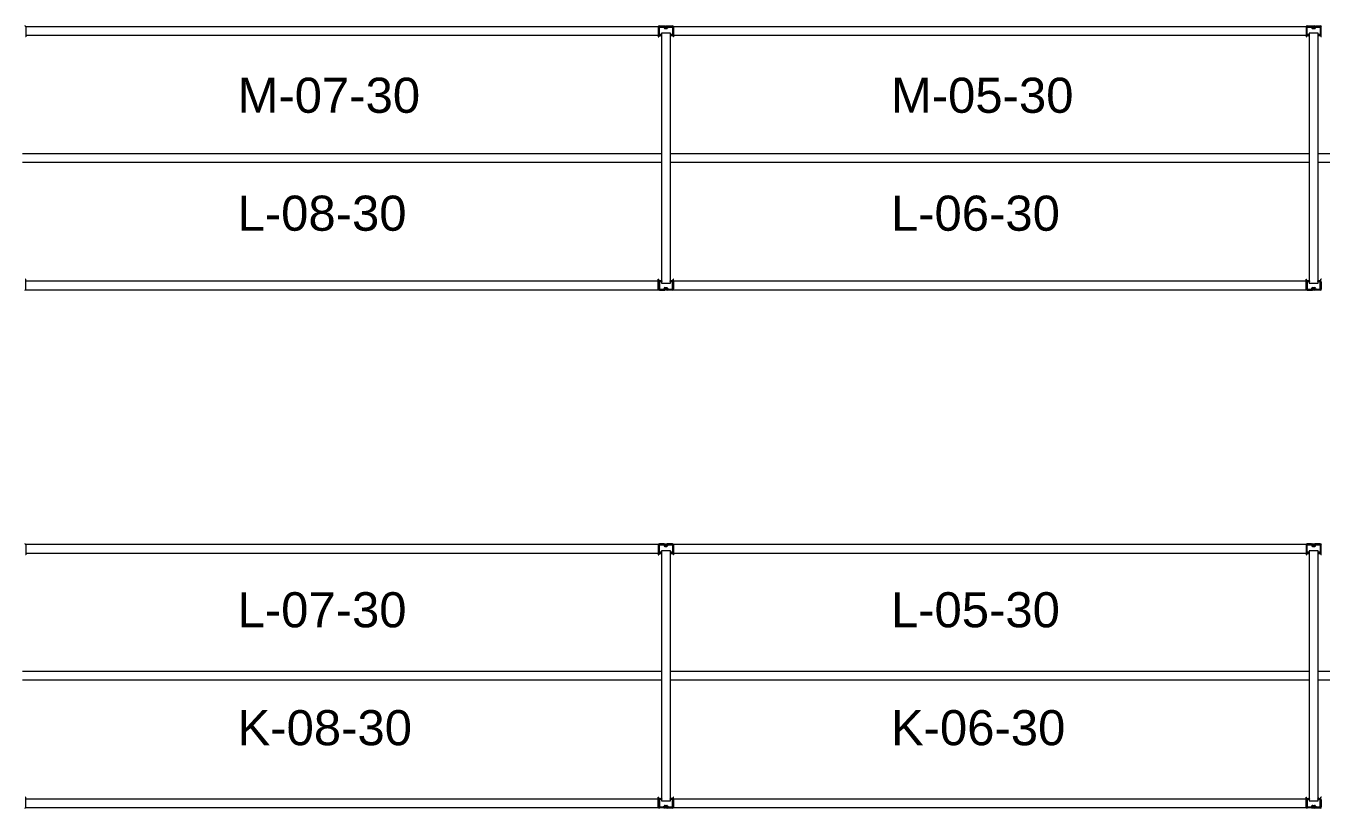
# Model space of a CAD drawing. Header units: inches. Extents: x 2743 to 10591, y -1604 to 5792.
# Drawn here: x 4159.2 to 4454.4, y 491.6 to 669.8 of the extents above; entities that cross this region are included whole.
import ezdxf

# ---------------------------------------------------------------- set-up
doc = ezdxf.new("R2010")
doc.units = ezdxf.units.IN
doc.header["$LTSCALE"] = 0.1875
doc.header["$MEASUREMENT"] = 0
for name, color, linetype, lineweight in [('22 Dimension', 7, 'Continuous', 5), ('32 Echelle', 160, 'Continuous', 15), ('33 Poutre', 30, 'Continuous', 15)]:
    doc.layers.add(name, color=color, linetype=linetype, lineweight=lineweight)
doc.styles.add('arial', font='')
doc.styles.get('arial').set_extended_font_data('Arial')

msp = doc.modelspace()

# ---------------------------------------------------------------- hatches: boundary and pattern name
at = {"layer": '32 Echelle'}
for points in [[(4304.08382, 667.49574), (4304.08382, 667.68324), (4303.89632, 667.68324)], [(4304.08382, 667.49574), (4304.08382, 667.68324), (4303.89632, 667.68324)], [(4306.08382, 667.49574), (4306.08382, 667.68324), (4306.27132, 667.68324)], [(4306.08382, 667.49574), (4306.08382, 667.68324), (4306.27132, 667.68324)], [(4451.70882, 667.49574), (4451.70882, 667.68324), (4451.52132, 667.68324)], [(4451.70882, 667.49574), (4451.70882, 667.68324), (4451.52132, 667.68324)], [(4453.70882, 667.49574), (4453.70882, 667.68324), (4453.89632, 667.68324)], [(4453.70882, 667.49574), (4453.70882, 667.68324), (4453.89632, 667.68324)], [(4304.08382, 611.87074), (4304.08382, 611.68324), (4303.89632, 611.68324)], [(4304.08382, 611.87074), (4304.08382, 611.68324), (4303.89632, 611.68324)], [(4306.08382, 611.87074), (4306.08382, 611.68324), (4306.27132, 611.68324)], [(4306.08382, 611.87074), (4306.08382, 611.68324), (4306.27132, 611.68324)], [(4451.70882, 611.87074), (4451.70882, 611.68324), (4451.52132, 611.68324)], [(4451.70882, 611.87074), (4451.70882, 611.68324), (4451.52132, 611.68324)], [(4453.70882, 611.87074), (4453.70882, 611.68324), (4453.89632, 611.68324)], [(4453.70882, 611.87074), (4453.70882, 611.68324), (4453.89632, 611.68324)], [(4304.08382, 549.49574), (4304.08382, 549.68324), (4303.89632, 549.68324)], [(4304.08382, 549.49574), (4304.08382, 549.68324), (4303.89632, 549.68324)], [(4306.08382, 549.49574), (4306.08382, 549.68324), (4306.27132, 549.68324)], [(4306.08382, 549.49574), (4306.08382, 549.68324), (4306.27132, 549.68324)], [(4451.70882, 549.49574), (4451.70882, 549.68324), (4451.52132, 549.68324)], [(4451.70882, 549.49574), (4451.70882, 549.68324), (4451.52132, 549.68324)], [(4453.70882, 549.49574), (4453.70882, 549.68324), (4453.89632, 549.68324)], [(4453.70882, 549.49574), (4453.70882, 549.68324), (4453.89632, 549.68324)], [(4304.08382, 493.87074), (4304.08382, 493.68324), (4303.89632, 493.68324)], [(4304.08382, 493.87074), (4304.08382, 493.68324), (4303.89632, 493.68324)], [(4306.08382, 493.87074), (4306.08382, 493.68324), (4306.27132, 493.68324)], [(4306.08382, 493.87074), (4306.08382, 493.68324), (4306.27132, 493.68324)], [(4451.70882, 493.87074), (4451.70882, 493.68324), (4451.52132, 493.68324)], [(4451.70882, 493.87074), (4451.70882, 493.68324), (4451.52132, 493.68324)], [(4453.70882, 493.87074), (4453.70882, 493.68324), (4453.89632, 493.68324)], [(4453.70882, 493.87074), (4453.70882, 493.68324), (4453.89632, 493.68324)]]:
    msp.add_hatch(color=256, dxfattribs=at).paths.add_polyline_path(points)

# ---------------------------------------------------------------- linework, layer by layer
at = {"layer": '22 Dimension'}
for p, q in [((4304.08382, 640.68324), (4158.45882, 640.68324)), ((4451.70882, 640.68324), (4306.08382, 640.68324)), ((4599.33382, 640.68324), (4453.70882, 640.68324)), ((4304.08382, 638.68324), (4158.45882, 638.68324)), ((4451.70882, 638.68324), (4306.08382, 638.68324)), ((4599.33382, 638.68324), (4453.70882, 638.68324)), ((4304.08382, 522.68324), (4158.45882, 522.68324)), ((4451.70882, 522.68324), (4306.08382, 522.68324)), ((4599.33382, 522.68324), (4453.70882, 522.68324)), ((4304.08382, 520.68324), (4158.45882, 520.68324)), ((4451.70882, 520.68324), (4306.08382, 520.68324)), ((4599.33382, 520.68324), (4453.70882, 520.68324))]:
    msp.add_line(p, q, dxfattribs=at)
at = {"layer": '32 Echelle', "linetype": 'Continuous', "lineweight": 25}
for p, q in [((4303.45886, 669.49949), (4303.45886, 667.86699)), ((4303.45886, 669.49949), (4303.45886, 667.86699)), ((4303.54886, 667.86699), (4303.54886, 669.49949)), ((4303.54886, 667.86699), (4303.54886, 669.49949)), ((4304.57145, 669.68324), (4303.64261, 669.68324)), ((4304.57145, 669.68324), (4303.64261, 669.68324)), ((4303.64261, 669.59324), (4304.57145, 669.59324)), ((4303.64261, 669.59324), (4304.57145, 669.59324)), ((4304.05886, 667.77324), (4303.64261, 667.77324)), ((4304.05886, 667.77324), (4303.64261, 667.77324)), ((4303.64261, 667.68324), (4304.05886, 667.68324)), ((4303.64261, 667.68324), (4304.05886, 667.68324)), ((4304.05886, 667.68324), (4304.05886, 667.77324)), ((4304.05886, 667.68324), (4304.05886, 667.77324)), ((4304.6611, 669.5269), (4304.70501, 669.38326)), ((4304.6611, 669.5269), (4304.70501, 669.38326)), ((4304.79108, 669.40958), (4304.74717, 669.55321)), ((4304.79108, 669.40958), (4304.74717, 669.55321)), ((4305.2869, 669.34324), (4304.88073, 669.34324)), ((4305.2869, 669.34324), (4304.88073, 669.34324)), ((4304.88073, 669.25324), (4305.2869, 669.25324)), ((4304.88073, 669.25324), (4305.2869, 669.25324)), ((4305.42047, 669.55321), (4305.37655, 669.40958)), ((4305.42047, 669.55321), (4305.37655, 669.40958)), ((4305.46262, 669.38326), (4305.50653, 669.5269)), ((4305.46262, 669.38326), (4305.50653, 669.5269)), ((4306.52502, 669.68324), (4305.59619, 669.68324)), ((4306.52502, 669.68324), (4305.59619, 669.68324)), ((4305.59619, 669.59324), (4306.52502, 669.59324)), ((4305.59619, 669.59324), (4306.52502, 669.59324)), ((4306.52502, 667.77324), (4306.10877, 667.77324)), ((4306.10877, 667.77324), (4306.10877, 667.68324)), ((4306.52502, 667.77324), (4306.10877, 667.77324)), ((4306.10877, 667.77324), (4306.10877, 667.68324)), ((4306.10877, 667.68324), (4306.52502, 667.68324)), ((4306.10877, 667.68324), (4306.52502, 667.68324)), ((4306.61877, 669.49949), (4306.61877, 667.86699)), ((4306.61877, 669.49949), (4306.61877, 667.86699)), ((4306.70877, 667.86699), (4306.70877, 669.49949)), ((4306.70877, 667.86699), (4306.70877, 669.49949)), ((4451.08386, 669.49949), (4451.08386, 667.86699)), ((4451.08386, 669.49949), (4451.08386, 667.86699)), ((4451.17386, 667.86699), (4451.17386, 669.49949)), ((4451.17386, 667.86699), (4451.17386, 669.49949)), ((4452.19645, 669.68324), (4451.26761, 669.68324)), ((4452.19645, 669.68324), (4451.26761, 669.68324)), ((4451.26761, 669.59324), (4452.19645, 669.59324)), ((4451.26761, 669.59324), (4452.19645, 669.59324)), ((4451.68386, 667.77324), (4451.26761, 667.77324)), ((4451.68386, 667.77324), (4451.26761, 667.77324)), ((4451.26761, 667.68324), (4451.68386, 667.68324)), ((4451.26761, 667.68324), (4451.68386, 667.68324)), ((4451.68386, 667.68324), (4451.68386, 667.77324)), ((4451.68386, 667.68324), (4451.68386, 667.77324)), ((4452.2861, 669.5269), (4452.33001, 669.38326)), ((4452.2861, 669.5269), (4452.33001, 669.38326)), ((4452.41608, 669.40958), (4452.37217, 669.55321)), ((4452.41608, 669.40958), (4452.37217, 669.55321)), ((4452.9119, 669.34324), (4452.50573, 669.34324)), ((4452.9119, 669.34324), (4452.50573, 669.34324)), ((4452.50573, 669.25324), (4452.9119, 669.25324)), ((4452.50573, 669.25324), (4452.9119, 669.25324)), ((4453.04547, 669.55321), (4453.00155, 669.40958)), ((4453.04547, 669.55321), (4453.00155, 669.40958)), ((4453.08762, 669.38326), (4453.13153, 669.5269)), ((4453.08762, 669.38326), (4453.13153, 669.5269)), ((4454.15002, 669.68324), (4453.22119, 669.68324)), ((4454.15002, 669.68324), (4453.22119, 669.68324)), ((4453.22119, 669.59324), (4454.15002, 669.59324)), ((4453.22119, 669.59324), (4454.15002, 669.59324)), ((4454.15002, 667.77324), (4453.73377, 667.77324)), ((4453.73377, 667.77324), (4453.73377, 667.68324)), ((4454.15002, 667.77324), (4453.73377, 667.77324)), ((4453.73377, 667.77324), (4453.73377, 667.68324)), ((4453.73377, 667.68324), (4454.15002, 667.68324)), ((4453.73377, 667.68324), (4454.15002, 667.68324)), ((4454.24377, 669.49949), (4454.24377, 667.86699)), ((4454.24377, 669.49949), (4454.24377, 667.86699)), ((4454.33377, 667.86699), (4454.33377, 669.49949)), ((4454.33377, 667.86699), (4454.33377, 669.49949)), ((4303.45886, 609.86699), (4303.45886, 611.49949)), ((4303.45886, 609.86699), (4303.45886, 611.49949)), ((4303.54886, 611.49949), (4303.54886, 609.86699)), ((4303.54886, 611.49949), (4303.54886, 609.86699)), ((4303.64261, 611.68324), (4304.05886, 611.68324)), ((4303.64261, 611.68324), (4304.05886, 611.68324)), ((4304.05886, 611.59324), (4303.64261, 611.59324)), ((4304.05886, 611.59324), (4303.64261, 611.59324)), ((4304.05886, 611.68324), (4304.05886, 611.59324)), ((4304.05886, 611.68324), (4304.05886, 611.59324)), ((4306.10877, 611.68324), (4306.52502, 611.68324)), ((4306.10877, 611.59324), (4306.10877, 611.68324)), ((4306.10877, 611.68324), (4306.52502, 611.68324)), ((4306.10877, 611.59324), (4306.10877, 611.68324)), ((4306.52502, 611.59324), (4306.10877, 611.59324)), ((4306.52502, 611.59324), (4306.10877, 611.59324)), ((4306.61877, 609.86699), (4306.61877, 611.49949)), ((4306.61877, 609.86699), (4306.61877, 611.49949)), ((4306.70877, 611.49949), (4306.70877, 609.86699)), ((4306.70877, 611.49949), (4306.70877, 609.86699)), ((4451.08386, 609.86699), (4451.08386, 611.49949)), ((4451.08386, 609.86699), (4451.08386, 611.49949)), ((4451.17386, 611.49949), (4451.17386, 609.86699)), ((4451.17386, 611.49949), (4451.17386, 609.86699)), ((4451.26761, 611.68324), (4451.68386, 611.68324)), ((4451.26761, 611.68324), (4451.68386, 611.68324)), ((4451.68386, 611.59324), (4451.26761, 611.59324)), ((4451.68386, 611.59324), (4451.26761, 611.59324)), ((4451.68386, 611.68324), (4451.68386, 611.59324)), ((4451.68386, 611.68324), (4451.68386, 611.59324)), ((4453.73377, 611.68324), (4454.15002, 611.68324)), ((4453.73377, 611.59324), (4453.73377, 611.68324)), ((4453.73377, 611.68324), (4454.15002, 611.68324)), ((4453.73377, 611.59324), (4453.73377, 611.68324)), ((4454.15002, 611.59324), (4453.73377, 611.59324)), ((4454.15002, 611.59324), (4453.73377, 611.59324)), ((4454.24377, 609.86699), (4454.24377, 611.49949)), ((4454.24377, 609.86699), (4454.24377, 611.49949)), ((4454.33377, 611.49949), (4454.33377, 609.86699)), ((4454.33377, 611.49949), (4454.33377, 609.86699)), ((4303.64261, 609.77324), (4304.57145, 609.77324)), ((4303.64261, 609.77324), (4304.57145, 609.77324)), ((4304.57145, 609.68324), (4303.64261, 609.68324)), ((4304.57145, 609.68324), (4303.64261, 609.68324)), ((4304.6611, 609.83958), (4304.70501, 609.98321)), ((4304.6611, 609.83958), (4304.70501, 609.98321)), ((4304.79108, 609.9569), (4304.74717, 609.81326)), ((4304.79108, 609.9569), (4304.74717, 609.81326)), ((4304.88073, 610.11324), (4305.2869, 610.11324)), ((4304.88073, 610.11324), (4305.2869, 610.11324)), ((4305.2869, 610.02324), (4304.88073, 610.02324)), ((4305.2869, 610.02324), (4304.88073, 610.02324)), ((4305.42047, 609.81326), (4305.37655, 609.9569)), ((4305.42047, 609.81326), (4305.37655, 609.9569)), ((4305.46262, 609.98321), (4305.50653, 609.83958)), ((4305.46262, 609.98321), (4305.50653, 609.83958)), ((4305.59619, 609.77324), (4306.52502, 609.77324)), ((4305.59619, 609.77324), (4306.52502, 609.77324)), ((4306.52502, 609.68324), (4305.59619, 609.68324)), ((4306.52502, 609.68324), (4305.59619, 609.68324)), ((4451.26761, 609.77324), (4452.19645, 609.77324)), ((4451.26761, 609.77324), (4452.19645, 609.77324)), ((4452.19645, 609.68324), (4451.26761, 609.68324)), ((4452.19645, 609.68324), (4451.26761, 609.68324)), ((4452.2861, 609.83958), (4452.33001, 609.98321)), ((4452.2861, 609.83958), (4452.33001, 609.98321)), ((4452.41608, 609.9569), (4452.37217, 609.81326)), ((4452.41608, 609.9569), (4452.37217, 609.81326)), ((4452.50573, 610.11324), (4452.9119, 610.11324)), ((4452.50573, 610.11324), (4452.9119, 610.11324)), ((4452.9119, 610.02324), (4452.50573, 610.02324)), ((4452.9119, 610.02324), (4452.50573, 610.02324)), ((4453.04547, 609.81326), (4453.00155, 609.9569)), ((4453.04547, 609.81326), (4453.00155, 609.9569)), ((4453.08762, 609.98321), (4453.13153, 609.83958)), ((4453.08762, 609.98321), (4453.13153, 609.83958)), ((4453.22119, 609.77324), (4454.15002, 609.77324)), ((4453.22119, 609.77324), (4454.15002, 609.77324)), ((4454.15002, 609.68324), (4453.22119, 609.68324)), ((4454.15002, 609.68324), (4453.22119, 609.68324)), ((4303.45886, 551.49949), (4303.45886, 549.86699)), ((4303.45886, 551.49949), (4303.45886, 549.86699)), ((4303.54886, 549.86699), (4303.54886, 551.49949)), ((4303.54886, 549.86699), (4303.54886, 551.49949)), ((4304.57145, 551.68324), (4303.64261, 551.68324)), ((4304.57145, 551.68324), (4303.64261, 551.68324)), ((4303.64261, 551.59324), (4304.57145, 551.59324)), ((4303.64261, 551.59324), (4304.57145, 551.59324)), ((4304.05886, 549.77324), (4303.64261, 549.77324)), ((4304.05886, 549.77324), (4303.64261, 549.77324)), ((4303.64261, 549.68324), (4304.05886, 549.68324)), ((4303.64261, 549.68324), (4304.05886, 549.68324)), ((4304.05886, 549.68324), (4304.05886, 549.77324)), ((4304.05886, 549.68324), (4304.05886, 549.77324)), ((4304.6611, 551.5269), (4304.70501, 551.38326)), ((4304.6611, 551.5269), (4304.70501, 551.38326)), ((4304.79108, 551.40958), (4304.74717, 551.55321)), ((4304.79108, 551.40958), (4304.74717, 551.55321)), ((4305.2869, 551.34324), (4304.88073, 551.34324)), ((4305.2869, 551.34324), (4304.88073, 551.34324)), ((4304.88073, 551.25324), (4305.2869, 551.25324)), ((4304.88073, 551.25324), (4305.2869, 551.25324)), ((4305.42047, 551.55321), (4305.37655, 551.40958)), ((4305.42047, 551.55321), (4305.37655, 551.40958)), ((4305.46262, 551.38326), (4305.50653, 551.5269)), ((4305.46262, 551.38326), (4305.50653, 551.5269)), ((4306.52502, 551.68324), (4305.59619, 551.68324)), ((4306.52502, 551.68324), (4305.59619, 551.68324)), ((4305.59619, 551.59324), (4306.52502, 551.59324)), ((4305.59619, 551.59324), (4306.52502, 551.59324)), ((4306.52502, 549.77324), (4306.10877, 549.77324)), ((4306.10877, 549.77324), (4306.10877, 549.68324)), ((4306.52502, 549.77324), (4306.10877, 549.77324)), ((4306.10877, 549.77324), (4306.10877, 549.68324)), ((4306.10877, 549.68324), (4306.52502, 549.68324)), ((4306.10877, 549.68324), (4306.52502, 549.68324)), ((4306.61877, 551.49949), (4306.61877, 549.86699)), ((4306.61877, 551.49949), (4306.61877, 549.86699)), ((4306.70877, 549.86699), (4306.70877, 551.49949)), ((4306.70877, 549.86699), (4306.70877, 551.49949)), ((4451.08386, 551.49949), (4451.08386, 549.86699)), ((4451.08386, 551.49949), (4451.08386, 549.86699)), ((4451.17386, 549.86699), (4451.17386, 551.49949)), ((4451.17386, 549.86699), (4451.17386, 551.49949)), ((4452.19645, 551.68324), (4451.26761, 551.68324)), ((4452.19645, 551.68324), (4451.26761, 551.68324)), ((4451.26761, 551.59324), (4452.19645, 551.59324)), ((4451.26761, 551.59324), (4452.19645, 551.59324)), ((4451.68386, 549.77324), (4451.26761, 549.77324)), ((4451.68386, 549.77324), (4451.26761, 549.77324)), ((4451.26761, 549.68324), (4451.68386, 549.68324)), ((4451.26761, 549.68324), (4451.68386, 549.68324)), ((4451.68386, 549.68324), (4451.68386, 549.77324)), ((4451.68386, 549.68324), (4451.68386, 549.77324)), ((4452.2861, 551.5269), (4452.33001, 551.38326)), ((4452.2861, 551.5269), (4452.33001, 551.38326)), ((4452.41608, 551.40958), (4452.37217, 551.55321)), ((4452.41608, 551.40958), (4452.37217, 551.55321)), ((4452.9119, 551.34324), (4452.50573, 551.34324)), ((4452.9119, 551.34324), (4452.50573, 551.34324)), ((4452.50573, 551.25324), (4452.9119, 551.25324)), ((4452.50573, 551.25324), (4452.9119, 551.25324)), ((4453.04547, 551.55321), (4453.00155, 551.40958)), ((4453.04547, 551.55321), (4453.00155, 551.40958)), ((4453.08762, 551.38326), (4453.13153, 551.5269)), ((4453.08762, 551.38326), (4453.13153, 551.5269)), ((4454.15002, 551.68324), (4453.22119, 551.68324)), ((4454.15002, 551.68324), (4453.22119, 551.68324)), ((4453.22119, 551.59324), (4454.15002, 551.59324)), ((4453.22119, 551.59324), (4454.15002, 551.59324)), ((4454.15002, 549.77324), (4453.73377, 549.77324)), ((4453.73377, 549.77324), (4453.73377, 549.68324)), ((4454.15002, 549.77324), (4453.73377, 549.77324)), ((4453.73377, 549.77324), (4453.73377, 549.68324)), ((4453.73377, 549.68324), (4454.15002, 549.68324)), ((4453.73377, 549.68324), (4454.15002, 549.68324)), ((4454.24377, 551.49949), (4454.24377, 549.86699)), ((4454.24377, 551.49949), (4454.24377, 549.86699)), ((4454.33377, 549.86699), (4454.33377, 551.49949)), ((4454.33377, 549.86699), (4454.33377, 551.49949)), ((4303.45886, 491.86699), (4303.45886, 493.49949)), ((4303.45886, 491.86699), (4303.45886, 493.49949)), ((4303.54886, 493.49949), (4303.54886, 491.86699)), ((4303.54886, 493.49949), (4303.54886, 491.86699)), ((4303.64261, 493.68324), (4304.05886, 493.68324)), ((4303.64261, 493.68324), (4304.05886, 493.68324)), ((4304.05886, 493.59324), (4303.64261, 493.59324)), ((4304.05886, 493.59324), (4303.64261, 493.59324)), ((4304.05886, 493.68324), (4304.05886, 493.59324)), ((4304.05886, 493.68324), (4304.05886, 493.59324)), ((4306.10877, 493.68324), (4306.52502, 493.68324)), ((4306.10877, 493.59324), (4306.10877, 493.68324)), ((4306.10877, 493.68324), (4306.52502, 493.68324)), ((4306.10877, 493.59324), (4306.10877, 493.68324)), ((4306.52502, 493.59324), (4306.10877, 493.59324)), ((4306.52502, 493.59324), (4306.10877, 493.59324)), ((4306.61877, 491.86699), (4306.61877, 493.49949)), ((4306.61877, 491.86699), (4306.61877, 493.49949)), ((4306.70877, 493.49949), (4306.70877, 491.86699)), ((4306.70877, 493.49949), (4306.70877, 491.86699)), ((4451.08386, 491.86699), (4451.08386, 493.49949)), ((4451.08386, 491.86699), (4451.08386, 493.49949)), ((4451.17386, 493.49949), (4451.17386, 491.86699)), ((4451.17386, 493.49949), (4451.17386, 491.86699)), ((4451.26761, 493.68324), (4451.68386, 493.68324)), ((4451.26761, 493.68324), (4451.68386, 493.68324)), ((4451.68386, 493.59324), (4451.26761, 493.59324)), ((4451.68386, 493.59324), (4451.26761, 493.59324)), ((4451.68386, 493.68324), (4451.68386, 493.59324)), ((4451.68386, 493.68324), (4451.68386, 493.59324)), ((4453.73377, 493.68324), (4454.15002, 493.68324)), ((4453.73377, 493.59324), (4453.73377, 493.68324)), ((4453.73377, 493.68324), (4454.15002, 493.68324)), ((4453.73377, 493.59324), (4453.73377, 493.68324)), ((4454.15002, 493.59324), (4453.73377, 493.59324)), ((4454.15002, 493.59324), (4453.73377, 493.59324)), ((4454.24377, 491.86699), (4454.24377, 493.49949)), ((4454.24377, 491.86699), (4454.24377, 493.49949)), ((4454.33377, 493.49949), (4454.33377, 491.86699)), ((4454.33377, 493.49949), (4454.33377, 491.86699)), ((4303.64261, 491.77324), (4304.57145, 491.77324)), ((4303.64261, 491.77324), (4304.57145, 491.77324)), ((4304.57145, 491.68324), (4303.64261, 491.68324)), ((4304.57145, 491.68324), (4303.64261, 491.68324)), ((4304.6611, 491.83958), (4304.70501, 491.98321)), ((4304.6611, 491.83958), (4304.70501, 491.98321)), ((4304.79108, 491.9569), (4304.74717, 491.81326)), ((4304.79108, 491.9569), (4304.74717, 491.81326)), ((4304.88073, 492.11324), (4305.2869, 492.11324)), ((4304.88073, 492.11324), (4305.2869, 492.11324)), ((4305.2869, 492.02324), (4304.88073, 492.02324)), ((4305.2869, 492.02324), (4304.88073, 492.02324)), ((4305.42047, 491.81326), (4305.37655, 491.9569)), ((4305.42047, 491.81326), (4305.37655, 491.9569)), ((4305.46262, 491.98321), (4305.50653, 491.83958)), ((4305.46262, 491.98321), (4305.50653, 491.83958)), ((4305.59619, 491.77324), (4306.52502, 491.77324)), ((4305.59619, 491.77324), (4306.52502, 491.77324)), ((4306.52502, 491.68324), (4305.59619, 491.68324)), ((4306.52502, 491.68324), (4305.59619, 491.68324)), ((4451.26761, 491.77324), (4452.19645, 491.77324)), ((4451.26761, 491.77324), (4452.19645, 491.77324)), ((4452.19645, 491.68324), (4451.26761, 491.68324)), ((4452.19645, 491.68324), (4451.26761, 491.68324)), ((4452.2861, 491.83958), (4452.33001, 491.98321)), ((4452.2861, 491.83958), (4452.33001, 491.98321)), ((4452.41608, 491.9569), (4452.37217, 491.81326)), ((4452.41608, 491.9569), (4452.37217, 491.81326)), ((4452.50573, 492.11324), (4452.9119, 492.11324)), ((4452.50573, 492.11324), (4452.9119, 492.11324)), ((4452.9119, 492.02324), (4452.50573, 492.02324)), ((4452.9119, 492.02324), (4452.50573, 492.02324)), ((4453.04547, 491.81326), (4453.00155, 491.9569)), ((4453.04547, 491.81326), (4453.00155, 491.9569)), ((4453.08762, 491.98321), (4453.13153, 491.83958)), ((4453.08762, 491.98321), (4453.13153, 491.83958)), ((4453.22119, 491.77324), (4454.15002, 491.77324)), ((4453.22119, 491.77324), (4454.15002, 491.77324)), ((4454.15002, 491.68324), (4453.22119, 491.68324)), ((4454.15002, 491.68324), (4453.22119, 491.68324))]:
    msp.add_line(p, q, dxfattribs=at)
at = {"layer": '32 Echelle'}
for p, q in [((4304.08382, 667.68324), (4303.89632, 667.68324)), ((4304.08382, 667.49574), (4303.89632, 667.68324)), ((4304.08382, 667.68324), (4303.89632, 667.68324)), ((4304.08382, 667.49574), (4303.89632, 667.68324)), ((4306.08382, 668.18324), (4304.08382, 668.18324)), ((4304.08382, 668.18324), (4304.08382, 611.18324)), ((4306.08382, 668.18324), (4304.08382, 668.18324)), ((4304.08382, 668.18324), (4304.08382, 611.18324)), ((4304.08382, 667.49574), (4304.08382, 667.68324)), ((4304.08382, 667.49574), (4304.08382, 667.68324)), ((4306.08382, 611.18324), (4306.08382, 668.18324)), ((4306.08382, 611.18324), (4306.08382, 668.18324)), ((4306.08382, 667.68324), (4306.27132, 667.68324)), ((4306.08382, 667.49574), (4306.08382, 667.68324)), ((4306.08382, 667.49574), (4306.27132, 667.68324)), ((4306.08382, 667.68324), (4306.27132, 667.68324)), ((4306.08382, 667.49574), (4306.08382, 667.68324)), ((4306.08382, 667.49574), (4306.27132, 667.68324)), ((4451.70882, 667.68324), (4451.52132, 667.68324)), ((4451.70882, 667.49574), (4451.52132, 667.68324)), ((4451.70882, 667.68324), (4451.52132, 667.68324)), ((4451.70882, 667.49574), (4451.52132, 667.68324)), ((4453.70882, 668.18324), (4451.70882, 668.18324)), ((4451.70882, 668.18324), (4451.70882, 611.18324)), ((4453.70882, 668.18324), (4451.70882, 668.18324)), ((4451.70882, 668.18324), (4451.70882, 611.18324)), ((4451.70882, 667.49574), (4451.70882, 667.68324)), ((4451.70882, 667.49574), (4451.70882, 667.68324)), ((4453.70882, 611.18324), (4453.70882, 668.18324)), ((4453.70882, 611.18324), (4453.70882, 668.18324)), ((4453.70882, 667.68324), (4453.89632, 667.68324)), ((4453.70882, 667.49574), (4453.70882, 667.68324)), ((4453.70882, 667.49574), (4453.89632, 667.68324)), ((4453.70882, 667.68324), (4453.89632, 667.68324)), ((4453.70882, 667.49574), (4453.70882, 667.68324)), ((4453.70882, 667.49574), (4453.89632, 667.68324)), ((4304.08382, 611.87074), (4303.89632, 611.68324)), ((4304.08382, 611.87074), (4303.89632, 611.68324)), ((4304.08382, 611.68324), (4303.89632, 611.68324)), ((4304.08382, 611.68324), (4303.89632, 611.68324)), ((4304.08382, 611.87074), (4304.08382, 611.68324)), ((4304.08382, 611.87074), (4304.08382, 611.68324)), ((4304.08382, 611.18324), (4306.08382, 611.18324)), ((4304.08382, 611.18324), (4306.08382, 611.18324)), ((4306.08382, 611.87074), (4306.08382, 611.68324)), ((4306.08382, 611.87074), (4306.27132, 611.68324)), ((4306.08382, 611.87074), (4306.08382, 611.68324)), ((4306.08382, 611.87074), (4306.27132, 611.68324)), ((4306.08382, 611.68324), (4306.27132, 611.68324)), ((4306.08382, 611.68324), (4306.27132, 611.68324)), ((4451.70882, 611.87074), (4451.52132, 611.68324)), ((4451.70882, 611.87074), (4451.52132, 611.68324)), ((4451.70882, 611.68324), (4451.52132, 611.68324)), ((4451.70882, 611.68324), (4451.52132, 611.68324)), ((4451.70882, 611.87074), (4451.70882, 611.68324)), ((4451.70882, 611.87074), (4451.70882, 611.68324)), ((4451.70882, 611.18324), (4453.70882, 611.18324)), ((4451.70882, 611.18324), (4453.70882, 611.18324)), ((4453.70882, 611.87074), (4453.70882, 611.68324)), ((4453.70882, 611.87074), (4453.89632, 611.68324)), ((4453.70882, 611.87074), (4453.70882, 611.68324)), ((4453.70882, 611.87074), (4453.89632, 611.68324)), ((4453.70882, 611.68324), (4453.89632, 611.68324)), ((4453.70882, 611.68324), (4453.89632, 611.68324)), ((4304.08382, 549.68324), (4303.89632, 549.68324)), ((4304.08382, 549.49574), (4303.89632, 549.68324)), ((4304.08382, 549.68324), (4303.89632, 549.68324)), ((4304.08382, 549.49574), (4303.89632, 549.68324)), ((4306.08382, 550.18324), (4304.08382, 550.18324)), ((4304.08382, 550.18324), (4304.08382, 493.18324)), ((4306.08382, 550.18324), (4304.08382, 550.18324)), ((4304.08382, 550.18324), (4304.08382, 493.18324)), ((4304.08382, 549.49574), (4304.08382, 549.68324)), ((4304.08382, 549.49574), (4304.08382, 549.68324)), ((4306.08382, 493.18324), (4306.08382, 550.18324)), ((4306.08382, 493.18324), (4306.08382, 550.18324)), ((4306.08382, 549.68324), (4306.27132, 549.68324)), ((4306.08382, 549.49574), (4306.08382, 549.68324)), ((4306.08382, 549.49574), (4306.27132, 549.68324)), ((4306.08382, 549.68324), (4306.27132, 549.68324)), ((4306.08382, 549.49574), (4306.08382, 549.68324)), ((4306.08382, 549.49574), (4306.27132, 549.68324)), ((4451.70882, 549.68324), (4451.52132, 549.68324)), ((4451.70882, 549.49574), (4451.52132, 549.68324)), ((4451.70882, 549.68324), (4451.52132, 549.68324)), ((4451.70882, 549.49574), (4451.52132, 549.68324)), ((4453.70882, 550.18324), (4451.70882, 550.18324)), ((4451.70882, 550.18324), (4451.70882, 493.18324)), ((4453.70882, 550.18324), (4451.70882, 550.18324)), ((4451.70882, 550.18324), (4451.70882, 493.18324)), ((4451.70882, 549.49574), (4451.70882, 549.68324)), ((4451.70882, 549.49574), (4451.70882, 549.68324)), ((4453.70882, 493.18324), (4453.70882, 550.18324)), ((4453.70882, 493.18324), (4453.70882, 550.18324)), ((4453.70882, 549.68324), (4453.89632, 549.68324)), ((4453.70882, 549.49574), (4453.70882, 549.68324)), ((4453.70882, 549.49574), (4453.89632, 549.68324)), ((4453.70882, 549.68324), (4453.89632, 549.68324)), ((4453.70882, 549.49574), (4453.70882, 549.68324)), ((4453.70882, 549.49574), (4453.89632, 549.68324)), ((4304.08382, 493.87074), (4303.89632, 493.68324)), ((4304.08382, 493.87074), (4303.89632, 493.68324)), ((4304.08382, 493.68324), (4303.89632, 493.68324)), ((4304.08382, 493.68324), (4303.89632, 493.68324)), ((4304.08382, 493.87074), (4304.08382, 493.68324)), ((4304.08382, 493.87074), (4304.08382, 493.68324)), ((4304.08382, 493.18324), (4306.08382, 493.18324)), ((4304.08382, 493.18324), (4306.08382, 493.18324)), ((4306.08382, 493.87074), (4306.08382, 493.68324)), ((4306.08382, 493.87074), (4306.27132, 493.68324)), ((4306.08382, 493.87074), (4306.08382, 493.68324)), ((4306.08382, 493.87074), (4306.27132, 493.68324)), ((4306.08382, 493.68324), (4306.27132, 493.68324)), ((4306.08382, 493.68324), (4306.27132, 493.68324)), ((4451.70882, 493.87074), (4451.52132, 493.68324)), ((4451.70882, 493.87074), (4451.52132, 493.68324)), ((4451.70882, 493.68324), (4451.52132, 493.68324)), ((4451.70882, 493.68324), (4451.52132, 493.68324)), ((4451.70882, 493.87074), (4451.70882, 493.68324)), ((4451.70882, 493.87074), (4451.70882, 493.68324)), ((4451.70882, 493.18324), (4453.70882, 493.18324)), ((4451.70882, 493.18324), (4453.70882, 493.18324)), ((4453.70882, 493.87074), (4453.70882, 493.68324)), ((4453.70882, 493.87074), (4453.89632, 493.68324)), ((4453.70882, 493.87074), (4453.70882, 493.68324)), ((4453.70882, 493.87074), (4453.89632, 493.68324)), ((4453.70882, 493.68324), (4453.89632, 493.68324)), ((4453.70882, 493.68324), (4453.89632, 493.68324))]:
    msp.add_line(p, q, dxfattribs=at)
at = {"layer": '32 Echelle', "linetype": 'Continuous', "lineweight": 25}
for centre, radius, start, end in [((4303.64261, 669.49949), 0.18375, 90, 180), ((4303.64261, 669.49949), 0.18375, 90, 180), ((4303.64261, 667.86699), 0.18375, 180, 270), ((4303.64261, 667.86699), 0.18375, 180, 270), ((4303.64261, 669.49949), 0.09375, 90, 180), ((4303.64261, 669.49949), 0.09375, 90, 180), ((4303.64261, 667.86699), 0.09375, 180, 270), ((4303.64261, 667.86699), 0.09375, 180, 270), ((4304.57145, 669.49949), 0.18375, 17, 90), ((4304.57145, 669.49949), 0.18375, 17, 90), ((4304.57145, 669.49949), 0.09375, 17, 90), ((4304.57145, 669.49949), 0.09375, 17, 90), ((4304.88073, 669.43699), 0.18375, 197, 270), ((4304.88073, 669.43699), 0.18375, 197, 270), ((4304.88073, 669.43699), 0.09375, 197, 270), ((4304.88073, 669.43699), 0.09375, 197, 270), ((4305.2869, 669.43699), 0.09375, 270, 343), ((4305.2869, 669.43699), 0.09375, 270, 343), ((4305.2869, 669.43699), 0.18375, 270, 343), ((4305.2869, 669.43699), 0.18375, 270, 343), ((4305.59619, 669.49949), 0.18375, 90, 163), ((4305.59619, 669.49949), 0.18375, 90, 163), ((4305.59619, 669.49949), 0.09375, 90, 163), ((4305.59619, 669.49949), 0.09375, 90, 163), ((4306.52502, 669.49949), 0.18375, 0, 90), ((4306.52502, 669.49949), 0.18375, 0, 90), ((4306.52502, 669.49949), 0.09375, 0, 90), ((4306.52502, 669.49949), 0.09375, 0, 90), ((4306.52502, 667.86699), 0.09375, 270, 0), ((4306.52502, 667.86699), 0.18375, 270, 0), ((4306.52502, 667.86699), 0.09375, 270, 0), ((4306.52502, 667.86699), 0.18375, 270, 0), ((4451.26761, 669.49949), 0.18375, 90, 180), ((4451.26761, 669.49949), 0.18375, 90, 180), ((4451.26761, 667.86699), 0.18375, 180, 270), ((4451.26761, 667.86699), 0.18375, 180, 270), ((4451.26761, 669.49949), 0.09375, 90, 180), ((4451.26761, 669.49949), 0.09375, 90, 180), ((4451.26761, 667.86699), 0.09375, 180, 270), ((4451.26761, 667.86699), 0.09375, 180, 270), ((4452.19645, 669.49949), 0.18375, 17, 90), ((4452.19645, 669.49949), 0.18375, 17, 90), ((4452.19645, 669.49949), 0.09375, 17, 90), ((4452.19645, 669.49949), 0.09375, 17, 90), ((4452.50573, 669.43699), 0.18375, 197, 270), ((4452.50573, 669.43699), 0.18375, 197, 270), ((4452.50573, 669.43699), 0.09375, 197, 270), ((4452.50573, 669.43699), 0.09375, 197, 270), ((4452.9119, 669.43699), 0.09375, 270, 343), ((4452.9119, 669.43699), 0.09375, 270, 343), ((4452.9119, 669.43699), 0.18375, 270, 343), ((4452.9119, 669.43699), 0.18375, 270, 343), ((4453.22119, 669.49949), 0.18375, 90, 163), ((4453.22119, 669.49949), 0.18375, 90, 163), ((4453.22119, 669.49949), 0.09375, 90, 163), ((4453.22119, 669.49949), 0.09375, 90, 163), ((4454.15002, 669.49949), 0.18375, 0, 90), ((4454.15002, 669.49949), 0.18375, 0, 90), ((4454.15002, 669.49949), 0.09375, 0, 90), ((4454.15002, 669.49949), 0.09375, 0, 90), ((4454.15002, 667.86699), 0.09375, 270, 0), ((4454.15002, 667.86699), 0.18375, 270, 0), ((4454.15002, 667.86699), 0.09375, 270, 0), ((4454.15002, 667.86699), 0.18375, 270, 0), ((4303.64261, 611.49949), 0.18375, 90, 180), ((4303.64261, 611.49949), 0.18375, 90, 180), ((4303.64261, 611.49949), 0.09375, 90, 180), ((4303.64261, 611.49949), 0.09375, 90, 180), ((4306.52502, 611.49949), 0.18375, 0, 90), ((4306.52502, 611.49949), 0.18375, 0, 90), ((4306.52502, 611.49949), 0.09375, 0, 90), ((4306.52502, 611.49949), 0.09375, 0, 90), ((4451.26761, 611.49949), 0.18375, 90, 180), ((4451.26761, 611.49949), 0.18375, 90, 180), ((4451.26761, 611.49949), 0.09375, 90, 180), ((4451.26761, 611.49949), 0.09375, 90, 180), ((4454.15002, 611.49949), 0.18375, 0, 90), ((4454.15002, 611.49949), 0.18375, 0, 90), ((4454.15002, 611.49949), 0.09375, 0, 90), ((4454.15002, 611.49949), 0.09375, 0, 90), ((4303.64261, 609.86699), 0.18375, 180, 270), ((4303.64261, 609.86699), 0.18375, 180, 270), ((4303.64261, 609.86699), 0.09375, 180, 270), ((4303.64261, 609.86699), 0.09375, 180, 270), ((4304.57145, 609.86699), 0.09375, 270, 343), ((4304.57145, 609.86699), 0.09375, 270, 343), ((4304.57145, 609.86699), 0.18375, 270, 343), ((4304.57145, 609.86699), 0.18375, 270, 343), ((4304.88073, 609.92949), 0.18375, 90, 163), ((4304.88073, 609.92949), 0.18375, 90, 163), ((4304.88073, 609.92949), 0.09375, 90, 163), ((4304.88073, 609.92949), 0.09375, 90, 163), ((4305.2869, 609.92949), 0.18375, 17, 90), ((4305.2869, 609.92949), 0.18375, 17, 90), ((4305.2869, 609.92949), 0.09375, 17, 90), ((4305.2869, 609.92949), 0.09375, 17, 90), ((4305.59619, 609.86699), 0.18375, 197, 270), ((4305.59619, 609.86699), 0.18375, 197, 270), ((4305.59619, 609.86699), 0.09375, 197, 270), ((4305.59619, 609.86699), 0.09375, 197, 270), ((4306.52502, 609.86699), 0.09375, 270, 0), ((4306.52502, 609.86699), 0.18375, 270, 0), ((4306.52502, 609.86699), 0.09375, 270, 0), ((4306.52502, 609.86699), 0.18375, 270, 0), ((4451.26761, 609.86699), 0.18375, 180, 270), ((4451.26761, 609.86699), 0.18375, 180, 270), ((4451.26761, 609.86699), 0.09375, 180, 270), ((4451.26761, 609.86699), 0.09375, 180, 270), ((4452.19645, 609.86699), 0.09375, 270, 343), ((4452.19645, 609.86699), 0.09375, 270, 343), ((4452.19645, 609.86699), 0.18375, 270, 343), ((4452.19645, 609.86699), 0.18375, 270, 343), ((4452.50573, 609.92949), 0.18375, 90, 163), ((4452.50573, 609.92949), 0.18375, 90, 163), ((4452.50573, 609.92949), 0.09375, 90, 163), ((4452.50573, 609.92949), 0.09375, 90, 163), ((4452.9119, 609.92949), 0.18375, 17, 90), ((4452.9119, 609.92949), 0.18375, 17, 90), ((4452.9119, 609.92949), 0.09375, 17, 90), ((4452.9119, 609.92949), 0.09375, 17, 90), ((4453.22119, 609.86699), 0.18375, 197, 270), ((4453.22119, 609.86699), 0.18375, 197, 270), ((4453.22119, 609.86699), 0.09375, 197, 270), ((4453.22119, 609.86699), 0.09375, 197, 270), ((4454.15002, 609.86699), 0.09375, 270, 0), ((4454.15002, 609.86699), 0.18375, 270, 0), ((4454.15002, 609.86699), 0.09375, 270, 0), ((4454.15002, 609.86699), 0.18375, 270, 0), ((4303.64261, 551.49949), 0.18375, 90, 180), ((4303.64261, 551.49949), 0.18375, 90, 180), ((4303.64261, 549.86699), 0.18375, 180, 270), ((4303.64261, 549.86699), 0.18375, 180, 270), ((4303.64261, 551.49949), 0.09375, 90, 180), ((4303.64261, 551.49949), 0.09375, 90, 180), ((4303.64261, 549.86699), 0.09375, 180, 270), ((4303.64261, 549.86699), 0.09375, 180, 270), ((4304.57145, 551.49949), 0.18375, 17, 90), ((4304.57145, 551.49949), 0.18375, 17, 90), ((4304.57145, 551.49949), 0.09375, 17, 90), ((4304.57145, 551.49949), 0.09375, 17, 90), ((4304.88073, 551.43699), 0.18375, 197, 270), ((4304.88073, 551.43699), 0.18375, 197, 270), ((4304.88073, 551.43699), 0.09375, 197, 270), ((4304.88073, 551.43699), 0.09375, 197, 270), ((4305.2869, 551.43699), 0.09375, 270, 343), ((4305.2869, 551.43699), 0.09375, 270, 343), ((4305.2869, 551.43699), 0.18375, 270, 343), ((4305.2869, 551.43699), 0.18375, 270, 343), ((4305.59619, 551.49949), 0.18375, 90, 163), ((4305.59619, 551.49949), 0.18375, 90, 163), ((4305.59619, 551.49949), 0.09375, 90, 163), ((4305.59619, 551.49949), 0.09375, 90, 163), ((4306.52502, 551.49949), 0.18375, 0, 90), ((4306.52502, 551.49949), 0.18375, 0, 90), ((4306.52502, 551.49949), 0.09375, 0, 90), ((4306.52502, 551.49949), 0.09375, 0, 90), ((4306.52502, 549.86699), 0.09375, 270, 0), ((4306.52502, 549.86699), 0.18375, 270, 0), ((4306.52502, 549.86699), 0.09375, 270, 0), ((4306.52502, 549.86699), 0.18375, 270, 0), ((4451.26761, 551.49949), 0.18375, 90, 180), ((4451.26761, 551.49949), 0.18375, 90, 180), ((4451.26761, 549.86699), 0.18375, 180, 270), ((4451.26761, 549.86699), 0.18375, 180, 270), ((4451.26761, 551.49949), 0.09375, 90, 180), ((4451.26761, 551.49949), 0.09375, 90, 180), ((4451.26761, 549.86699), 0.09375, 180, 270), ((4451.26761, 549.86699), 0.09375, 180, 270), ((4452.19645, 551.49949), 0.18375, 17, 90), ((4452.19645, 551.49949), 0.18375, 17, 90), ((4452.19645, 551.49949), 0.09375, 17, 90), ((4452.19645, 551.49949), 0.09375, 17, 90), ((4452.50573, 551.43699), 0.18375, 197, 270), ((4452.50573, 551.43699), 0.18375, 197, 270), ((4452.50573, 551.43699), 0.09375, 197, 270), ((4452.50573, 551.43699), 0.09375, 197, 270), ((4452.9119, 551.43699), 0.09375, 270, 343), ((4452.9119, 551.43699), 0.09375, 270, 343), ((4452.9119, 551.43699), 0.18375, 270, 343), ((4452.9119, 551.43699), 0.18375, 270, 343), ((4453.22119, 551.49949), 0.18375, 90, 163), ((4453.22119, 551.49949), 0.18375, 90, 163), ((4453.22119, 551.49949), 0.09375, 90, 163), ((4453.22119, 551.49949), 0.09375, 90, 163), ((4454.15002, 551.49949), 0.18375, 0, 90), ((4454.15002, 551.49949), 0.18375, 0, 90), ((4454.15002, 551.49949), 0.09375, 0, 90), ((4454.15002, 551.49949), 0.09375, 0, 90), ((4454.15002, 549.86699), 0.09375, 270, 0), ((4454.15002, 549.86699), 0.18375, 270, 0), ((4454.15002, 549.86699), 0.09375, 270, 0), ((4454.15002, 549.86699), 0.18375, 270, 0), ((4303.64261, 493.49949), 0.18375, 90, 180), ((4303.64261, 493.49949), 0.18375, 90, 180), ((4303.64261, 493.49949), 0.09375, 90, 180), ((4303.64261, 493.49949), 0.09375, 90, 180), ((4306.52502, 493.49949), 0.18375, 0, 90), ((4306.52502, 493.49949), 0.18375, 0, 90), ((4306.52502, 493.49949), 0.09375, 0, 90), ((4306.52502, 493.49949), 0.09375, 0, 90), ((4451.26761, 493.49949), 0.18375, 90, 180), ((4451.26761, 493.49949), 0.18375, 90, 180), ((4451.26761, 493.49949), 0.09375, 90, 180), ((4451.26761, 493.49949), 0.09375, 90, 180), ((4454.15002, 493.49949), 0.18375, 0, 90), ((4454.15002, 493.49949), 0.18375, 0, 90), ((4454.15002, 493.49949), 0.09375, 0, 90), ((4454.15002, 493.49949), 0.09375, 0, 90), ((4303.64261, 491.86699), 0.18375, 180, 270), ((4303.64261, 491.86699), 0.18375, 180, 270), ((4303.64261, 491.86699), 0.09375, 180, 270), ((4303.64261, 491.86699), 0.09375, 180, 270), ((4304.57145, 491.86699), 0.09375, 270, 343), ((4304.57145, 491.86699), 0.09375, 270, 343), ((4304.57145, 491.86699), 0.18375, 270, 343), ((4304.57145, 491.86699), 0.18375, 270, 343), ((4304.88073, 491.92949), 0.18375, 90, 163), ((4304.88073, 491.92949), 0.18375, 90, 163), ((4304.88073, 491.92949), 0.09375, 90, 163), ((4304.88073, 491.92949), 0.09375, 90, 163), ((4305.2869, 491.92949), 0.18375, 17, 90), ((4305.2869, 491.92949), 0.18375, 17, 90), ((4305.2869, 491.92949), 0.09375, 17, 90), ((4305.2869, 491.92949), 0.09375, 17, 90), ((4305.59619, 491.86699), 0.18375, 197, 270), ((4305.59619, 491.86699), 0.18375, 197, 270), ((4305.59619, 491.86699), 0.09375, 197, 270), ((4305.59619, 491.86699), 0.09375, 197, 270), ((4306.52502, 491.86699), 0.09375, 270, 0), ((4306.52502, 491.86699), 0.18375, 270, 0), ((4306.52502, 491.86699), 0.09375, 270, 0), ((4306.52502, 491.86699), 0.18375, 270, 0), ((4451.26761, 491.86699), 0.18375, 180, 270), ((4451.26761, 491.86699), 0.18375, 180, 270), ((4451.26761, 491.86699), 0.09375, 180, 270), ((4451.26761, 491.86699), 0.09375, 180, 270), ((4452.19645, 491.86699), 0.09375, 270, 343), ((4452.19645, 491.86699), 0.09375, 270, 343), ((4452.19645, 491.86699), 0.18375, 270, 343), ((4452.19645, 491.86699), 0.18375, 270, 343), ((4452.50573, 491.92949), 0.18375, 90, 163), ((4452.50573, 491.92949), 0.18375, 90, 163), ((4452.50573, 491.92949), 0.09375, 90, 163), ((4452.50573, 491.92949), 0.09375, 90, 163), ((4452.9119, 491.92949), 0.18375, 17, 90), ((4452.9119, 491.92949), 0.18375, 17, 90), ((4452.9119, 491.92949), 0.09375, 17, 90), ((4452.9119, 491.92949), 0.09375, 17, 90), ((4453.22119, 491.86699), 0.18375, 197, 270), ((4453.22119, 491.86699), 0.18375, 197, 270), ((4453.22119, 491.86699), 0.09375, 197, 270), ((4453.22119, 491.86699), 0.09375, 197, 270), ((4454.15002, 491.86699), 0.09375, 270, 0), ((4454.15002, 491.86699), 0.18375, 270, 0), ((4454.15002, 491.86699), 0.09375, 270, 0), ((4454.15002, 491.86699), 0.18375, 270, 0)]:
    msp.add_arc(centre, radius, start, end, dxfattribs=at)
at = {"layer": '33 Poutre'}
for p, q in [((4159.20882, 667.30224), (4159.08982, 667.30224)), ((4159.20882, 669.68324), (4303.33382, 669.68324)), ((4159.20882, 669.68324), (4159.20882, 667.68324)), ((4159.20882, 669.55824), (4159.20882, 667.30224)), ((4159.20882, 667.68324), (4303.33382, 667.68324)), ((4303.33382, 669.68324), (4303.33382, 667.68324)), ((4303.33382, 669.55824), (4303.33382, 667.30224)), ((4303.33382, 667.30224), (4303.45282, 667.30224)), ((4303.45282, 669.55824), (4303.45282, 667.30224)), ((4304.83982, 669.68324), (4303.57782, 669.68324)), ((4304.96482, 669.34324), (4304.96482, 669.55824)), ((4304.96482, 669.34324), (4305.08382, 669.34324)), ((4305.08382, 669.34324), (4305.08382, 669.55824)), ((4305.08382, 669.34324), (4305.08382, 669.55824)), ((4305.20282, 669.34324), (4305.08382, 669.34324)), ((4305.20282, 669.34324), (4305.20282, 669.55824)), ((4305.32782, 669.68324), (4306.58982, 669.68324)), ((4306.71482, 669.55824), (4306.71482, 667.30224)), ((4306.83382, 667.30224), (4306.71482, 667.30224)), ((4306.83382, 669.68324), (4450.95882, 669.68324)), ((4306.83382, 669.68324), (4306.83382, 667.68324)), ((4306.83382, 669.55824), (4306.83382, 667.30224)), ((4306.83382, 667.68324), (4450.95882, 667.68324)), ((4450.95882, 669.68324), (4450.95882, 667.68324)), ((4450.95882, 669.55824), (4450.95882, 667.30224)), ((4450.95882, 667.30224), (4451.07782, 667.30224)), ((4451.07782, 669.55824), (4451.07782, 667.30224)), ((4452.46482, 669.68324), (4451.20282, 669.68324)), ((4452.58982, 669.34324), (4452.58982, 669.55824)), ((4452.58982, 669.34324), (4452.70882, 669.34324)), ((4452.70882, 669.34324), (4452.70882, 669.55824)), ((4452.70882, 669.34324), (4452.70882, 669.55824)), ((4452.82782, 669.34324), (4452.70882, 669.34324)), ((4452.82782, 669.34324), (4452.82782, 669.55824)), ((4452.95282, 669.68324), (4454.21482, 669.68324)), ((4454.33982, 669.55824), (4454.33982, 667.30224)), ((4454.45882, 667.30224), (4454.33982, 667.30224)), ((4159.20882, 612.06424), (4159.08982, 612.06424)), ((4159.20882, 609.80824), (4159.20882, 612.06424)), ((4159.20882, 611.68324), (4303.33382, 611.68324)), ((4159.20882, 609.68324), (4159.20882, 611.68324)), ((4303.33382, 609.80824), (4303.33382, 612.06424)), ((4303.33382, 612.06424), (4303.45282, 612.06424)), ((4303.33382, 609.68324), (4303.33382, 611.68324)), ((4303.45282, 609.80824), (4303.45282, 612.06424)), ((4306.83382, 612.06424), (4306.71482, 612.06424)), ((4306.71482, 609.80824), (4306.71482, 612.06424)), ((4306.83382, 609.80824), (4306.83382, 612.06424)), ((4306.83382, 611.68324), (4450.95882, 611.68324)), ((4306.83382, 609.68324), (4306.83382, 611.68324)), ((4450.95882, 609.80824), (4450.95882, 612.06424)), ((4450.95882, 612.06424), (4451.07782, 612.06424)), ((4450.95882, 609.68324), (4450.95882, 611.68324)), ((4451.07782, 609.80824), (4451.07782, 612.06424)), ((4454.45882, 612.06424), (4454.33982, 612.06424)), ((4454.33982, 609.80824), (4454.33982, 612.06424)), ((4159.20882, 609.68324), (4303.33382, 609.68324)), ((4304.83982, 609.68324), (4303.57782, 609.68324)), ((4303.57782, 609.56424), (4304.83982, 609.56424)), ((4304.96482, 610.02324), (4304.96482, 609.80824)), ((4304.96482, 610.02324), (4305.08382, 610.02324)), ((4305.08382, 610.02324), (4305.08382, 609.80824)), ((4305.08382, 610.02324), (4305.08382, 609.80824)), ((4305.20282, 610.02324), (4305.08382, 610.02324)), ((4305.20282, 610.02324), (4305.20282, 609.80824)), ((4305.32782, 609.68324), (4306.58982, 609.68324)), ((4306.58982, 609.56424), (4305.32782, 609.56424)), ((4306.83382, 609.68324), (4450.95882, 609.68324)), ((4452.46482, 609.68324), (4451.20282, 609.68324)), ((4451.20282, 609.56424), (4452.46482, 609.56424)), ((4452.58982, 610.02324), (4452.58982, 609.80824)), ((4452.58982, 610.02324), (4452.70882, 610.02324)), ((4452.70882, 610.02324), (4452.70882, 609.80824)), ((4452.70882, 610.02324), (4452.70882, 609.80824)), ((4452.82782, 610.02324), (4452.70882, 610.02324)), ((4452.82782, 610.02324), (4452.82782, 609.80824)), ((4452.95282, 609.68324), (4454.21482, 609.68324)), ((4454.21482, 609.56424), (4452.95282, 609.56424)), ((4159.20882, 549.30224), (4159.08982, 549.30224)), ((4159.20882, 551.68324), (4303.33382, 551.68324)), ((4159.20882, 551.68324), (4159.20882, 549.68324)), ((4159.20882, 551.55824), (4159.20882, 549.30224)), ((4159.20882, 549.68324), (4303.33382, 549.68324)), ((4303.33382, 551.68324), (4303.33382, 549.68324)), ((4303.33382, 551.55824), (4303.33382, 549.30224)), ((4303.33382, 549.30224), (4303.45282, 549.30224)), ((4303.45282, 551.55824), (4303.45282, 549.30224)), ((4303.57782, 551.80224), (4304.83982, 551.80224)), ((4304.83982, 551.68324), (4303.57782, 551.68324)), ((4304.96482, 551.34324), (4304.96482, 551.55824)), ((4304.96482, 551.34324), (4305.08382, 551.34324)), ((4305.08382, 551.34324), (4305.08382, 551.55824)), ((4305.08382, 551.34324), (4305.08382, 551.55824)), ((4305.20282, 551.34324), (4305.08382, 551.34324)), ((4305.20282, 551.34324), (4305.20282, 551.55824)), ((4306.58982, 551.80224), (4305.32782, 551.80224)), ((4305.32782, 551.68324), (4306.58982, 551.68324)), ((4306.71482, 551.55824), (4306.71482, 549.30224)), ((4306.83382, 549.30224), (4306.71482, 549.30224)), ((4306.83382, 551.68324), (4450.95882, 551.68324)), ((4306.83382, 551.68324), (4306.83382, 549.68324)), ((4306.83382, 551.55824), (4306.83382, 549.30224)), ((4306.83382, 549.68324), (4450.95882, 549.68324)), ((4450.95882, 551.68324), (4450.95882, 549.68324)), ((4450.95882, 551.55824), (4450.95882, 549.30224)), ((4450.95882, 549.30224), (4451.07782, 549.30224)), ((4451.07782, 551.55824), (4451.07782, 549.30224)), ((4451.20282, 551.80224), (4452.46482, 551.80224)), ((4452.46482, 551.68324), (4451.20282, 551.68324)), ((4452.58982, 551.34324), (4452.58982, 551.55824)), ((4452.58982, 551.34324), (4452.70882, 551.34324)), ((4452.70882, 551.34324), (4452.70882, 551.55824)), ((4452.70882, 551.34324), (4452.70882, 551.55824)), ((4452.82782, 551.34324), (4452.70882, 551.34324)), ((4452.82782, 551.34324), (4452.82782, 551.55824)), ((4454.21482, 551.80224), (4452.95282, 551.80224)), ((4452.95282, 551.68324), (4454.21482, 551.68324)), ((4454.33982, 551.55824), (4454.33982, 549.30224)), ((4454.45882, 549.30224), (4454.33982, 549.30224)), ((4159.20882, 494.06424), (4159.08982, 494.06424)), ((4159.20882, 491.80824), (4159.20882, 494.06424)), ((4159.20882, 493.68324), (4303.33382, 493.68324)), ((4159.20882, 491.68324), (4159.20882, 493.68324)), ((4303.33382, 491.80824), (4303.33382, 494.06424)), ((4303.33382, 494.06424), (4303.45282, 494.06424)), ((4303.33382, 491.68324), (4303.33382, 493.68324)), ((4303.45282, 491.80824), (4303.45282, 494.06424)), ((4306.83382, 494.06424), (4306.71482, 494.06424)), ((4306.71482, 491.80824), (4306.71482, 494.06424)), ((4306.83382, 491.80824), (4306.83382, 494.06424)), ((4306.83382, 493.68324), (4450.95882, 493.68324)), ((4306.83382, 491.68324), (4306.83382, 493.68324)), ((4450.95882, 491.80824), (4450.95882, 494.06424)), ((4450.95882, 494.06424), (4451.07782, 494.06424)), ((4450.95882, 491.68324), (4450.95882, 493.68324)), ((4451.07782, 491.80824), (4451.07782, 494.06424)), ((4454.45882, 494.06424), (4454.33982, 494.06424)), ((4454.33982, 491.80824), (4454.33982, 494.06424)), ((4159.20882, 491.68324), (4303.33382, 491.68324)), ((4304.83982, 491.68324), (4303.57782, 491.68324)), ((4304.96482, 492.02324), (4304.96482, 491.80824)), ((4304.96482, 492.02324), (4305.08382, 492.02324)), ((4305.08382, 492.02324), (4305.08382, 491.80824)), ((4305.08382, 492.02324), (4305.08382, 491.80824)), ((4305.20282, 492.02324), (4305.08382, 492.02324)), ((4305.20282, 492.02324), (4305.20282, 491.80824)), ((4305.32782, 491.68324), (4306.58982, 491.68324)), ((4306.58982, 491.56424), (4305.32782, 491.56424)), ((4306.83382, 491.68324), (4450.95882, 491.68324)), ((4452.46482, 491.68324), (4451.20282, 491.68324)), ((4452.58982, 492.02324), (4452.58982, 491.80824)), ((4452.58982, 492.02324), (4452.70882, 492.02324)), ((4452.70882, 492.02324), (4452.70882, 491.80824)), ((4452.70882, 492.02324), (4452.70882, 491.80824)), ((4452.82782, 492.02324), (4452.70882, 492.02324)), ((4452.82782, 492.02324), (4452.82782, 491.80824)), ((4452.95282, 491.68324), (4454.21482, 491.68324)), ((4454.21482, 491.56424), (4452.95282, 491.56424))]:
    msp.add_line(p, q, dxfattribs=at)
for centre, radius, start, end in [((4158.96482, 669.55824), 0.244, 0, 90), ((4303.57782, 669.55824), 0.244, 90, 180), ((4303.57782, 669.55824), 0.125, 90, 180), ((4304.83982, 669.55824), 0.244, 0, 90), ((4304.83982, 669.55824), 0.125, 0, 90), ((4305.32782, 669.55824), 0.244, 90, 180), ((4305.32782, 669.55824), 0.125, 90, 180), ((4306.58982, 669.55824), 0.244, 0, 90), ((4306.58982, 669.55824), 0.125, 0, 90), ((4451.20282, 669.55824), 0.244, 90, 180), ((4451.20282, 669.55824), 0.125, 90, 180), ((4452.46482, 669.55824), 0.244, 0, 90), ((4452.46482, 669.55824), 0.125, 0, 90), ((4452.95282, 669.55824), 0.244, 90, 180), ((4452.95282, 669.55824), 0.125, 90, 180), ((4454.21482, 669.55824), 0.244, 0, 90), ((4454.21482, 669.55824), 0.125, 0, 90), ((4158.96482, 609.80824), 0.244, 270, 0), ((4303.57782, 609.80824), 0.244, 180, 270), ((4303.57782, 609.80824), 0.125, 180, 270), ((4304.83982, 609.80824), 0.125, 270, 0), ((4304.83982, 609.80824), 0.244, 270, 0), ((4305.32782, 609.80824), 0.244, 180, 270), ((4305.32782, 609.80824), 0.125, 180, 270), ((4306.58982, 609.80824), 0.244, 270, 0), ((4306.58982, 609.80824), 0.125, 270, 0), ((4451.20282, 609.80824), 0.244, 180, 270), ((4451.20282, 609.80824), 0.125, 180, 270), ((4452.46482, 609.80824), 0.125, 270, 0), ((4452.46482, 609.80824), 0.244, 270, 0), ((4452.95282, 609.80824), 0.244, 180, 270), ((4452.95282, 609.80824), 0.125, 180, 270), ((4454.21482, 609.80824), 0.244, 270, 0), ((4454.21482, 609.80824), 0.125, 270, 0), ((4158.96482, 551.55824), 0.244, 0, 90), ((4303.57782, 551.55824), 0.244, 90, 180), ((4303.57782, 551.55824), 0.125, 90, 180), ((4304.83982, 551.55824), 0.244, 0, 90), ((4304.83982, 551.55824), 0.125, 0, 90), ((4305.32782, 551.55824), 0.244, 90, 180), ((4305.32782, 551.55824), 0.125, 90, 180), ((4306.58982, 551.55824), 0.244, 0, 90), ((4306.58982, 551.55824), 0.125, 0, 90), ((4451.20282, 551.55824), 0.244, 90, 180), ((4451.20282, 551.55824), 0.125, 90, 180), ((4452.46482, 551.55824), 0.244, 0, 90), ((4452.46482, 551.55824), 0.125, 0, 90), ((4452.95282, 551.55824), 0.244, 90, 180), ((4452.95282, 551.55824), 0.125, 90, 180), ((4454.21482, 551.55824), 0.244, 0, 90), ((4454.21482, 551.55824), 0.125, 0, 90), ((4158.96482, 491.80824), 0.244, 270, 0), ((4303.57782, 491.80824), 0.244, 180, 270), ((4303.57782, 491.80824), 0.125, 180, 270), ((4304.83982, 491.80824), 0.125, 270, 0), ((4304.83982, 491.80824), 0.244, 270, 0), ((4305.32782, 491.80824), 0.244, 180, 270), ((4305.32782, 491.80824), 0.125, 180, 270), ((4306.58982, 491.80824), 0.244, 270, 0), ((4306.58982, 491.80824), 0.125, 270, 0), ((4451.20282, 491.80824), 0.244, 180, 270), ((4451.20282, 491.80824), 0.125, 180, 270), ((4452.46482, 491.80824), 0.125, 270, 0), ((4452.46482, 491.80824), 0.244, 270, 0), ((4452.95282, 491.80824), 0.244, 180, 270), ((4452.95282, 491.80824), 0.125, 180, 270), ((4454.21482, 491.80824), 0.244, 270, 0), ((4454.21482, 491.80824), 0.125, 270, 0)]:
    msp.add_arc(centre, radius, start, end, dxfattribs=at)

# ---------------------------------------------------------------- texts
at = {"layer": '22 Dimension', "char_height": 8, "attachment_point": 1, "style": 'arial'}
for s, insert in [('{\\fArial Unicode MS|b0|i0|c0|p2;\\C8;M-07-30}', (4207.44275, 657.99737)), ('{\\fArial Unicode MS|b0|i0|c0|p2;\\C8;M-05-30}', (4356.3537, 657.99737)), ('{\\fArial Unicode MS|b0|i0|c0|p2;\\C8;L-08-30}', (4207.44275, 631.12483)), ('{\\fArial Unicode MS|b0|i0|c0|p2;\\C8;L-06-30}', (4356.3537, 631.12483)), ('{\\fArial Unicode MS|b0|i0|c0|p2;\\C8;L-07-30}', (4207.44275, 540.75879)), ('{\\fArial Unicode MS|b0|i0|c0|p2;\\C8;L-05-30}', (4356.3537, 540.75879)), ('{\\fArial Unicode MS|b0|i0|c0|p2;\\C8;K-08-30}', (4207.44275, 513.88625)), ('{\\fArial Unicode MS|b0|i0|c0|p2;\\C8;K-06-30}', (4356.3537, 513.88625))]:
    msp.add_mtext_dynamic_manual_height_columns(s, width=68.8901007, gutter_width=5, heights=[0], dxfattribs=dict(at, insert=insert))

doc.saveas('drawing.dxf')
